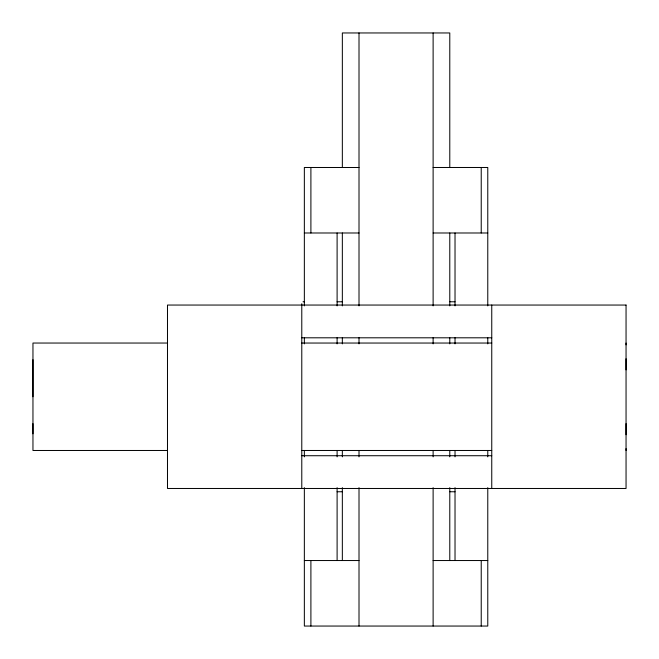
<?xml version="1.0" encoding="UTF-8"?>
<svg xmlns="http://www.w3.org/2000/svg" width="659" height="659" viewBox="0 0 659 659"><rect width="100%" height="100%" fill="white"/><g stroke="black" fill="none" stroke-linecap="round" stroke-linejoin="round"><path stroke-width="0.99" d="M32.95 396.759L32.958 359.707M342.342 167.501L342.351 32.958L449.784 32.958L449.784 167.501M359.007 305.891L359.007 32.958M433.12 305.891L433.12 32.958M626.042 369.905L626.042 358.776M626.042 344.871L626.042 343.042M626.042 434.742L626.042 423.622M626.042 450.476L626.042 448.647M359.007 167.501L304.351 167.485L304.351 305.891M433.12 167.485L487.775 167.485L487.775 305.891M304.351 232.989L359.007 232.989M433.12 232.989L487.775 232.989M303.025 301.781L304.351 301.781M337.103 301.781L342.268 301.781M449.866 301.781L455.023 301.781M301.781 337.803L491.754 337.803M167.501 343.042L32.958 343.042L32.958 450.484L167.501 450.476M301.789 343.042L491.746 343.042M301.789 450.476L491.746 450.476M301.781 455.723L491.754 455.723M337.103 491.754L342.268 491.754M449.866 491.754L455.023 491.754M304.351 560.537L359.007 560.537M433.12 560.537L487.775 560.537M32.95 423.622L32.958 433.82M491.754 305.051L491.754 488.476M487.775 337.721L487.775 343.883M487.775 450.674L487.775 456.844M487.775 487.635L487.775 626.05L304.351 626.05L304.351 487.635M481.227 167.485L481.227 232.989M481.227 560.537L481.227 626.05M455.023 232.989L455.023 305.891M455.023 337.721L455.023 343.883M455.023 450.674L455.023 456.844M455.023 487.635L455.023 560.537M449.784 232.989L449.784 305.891M449.784 337.729L449.784 343.883M449.784 450.674L449.784 456.835M449.784 487.635L449.784 560.537M433.12 337.729L433.12 343.883M433.12 450.674L433.12 456.835M433.12 487.635L433.12 626.05M359.007 337.729L359.007 343.883M359.007 450.674L359.007 456.835M359.007 487.635L359.007 626.05M342.342 232.989L342.342 305.891M342.342 337.729L342.342 343.883M342.342 450.674L342.342 456.835M342.342 487.635L342.342 560.537M337.103 232.989L337.103 305.891M337.103 337.721L337.103 343.883M337.103 450.674L337.103 456.844M337.103 487.635L337.103 560.537M310.9 167.485L310.9 232.989M310.9 560.537L310.9 626.05M304.351 337.721L304.351 343.883M304.351 450.674L304.351 456.844M301.781 303.725L301.781 488.476M626.05 305.051L167.485 305.051L167.485 488.476L626.05 488.476L626.05 305.051"/></g></svg>
